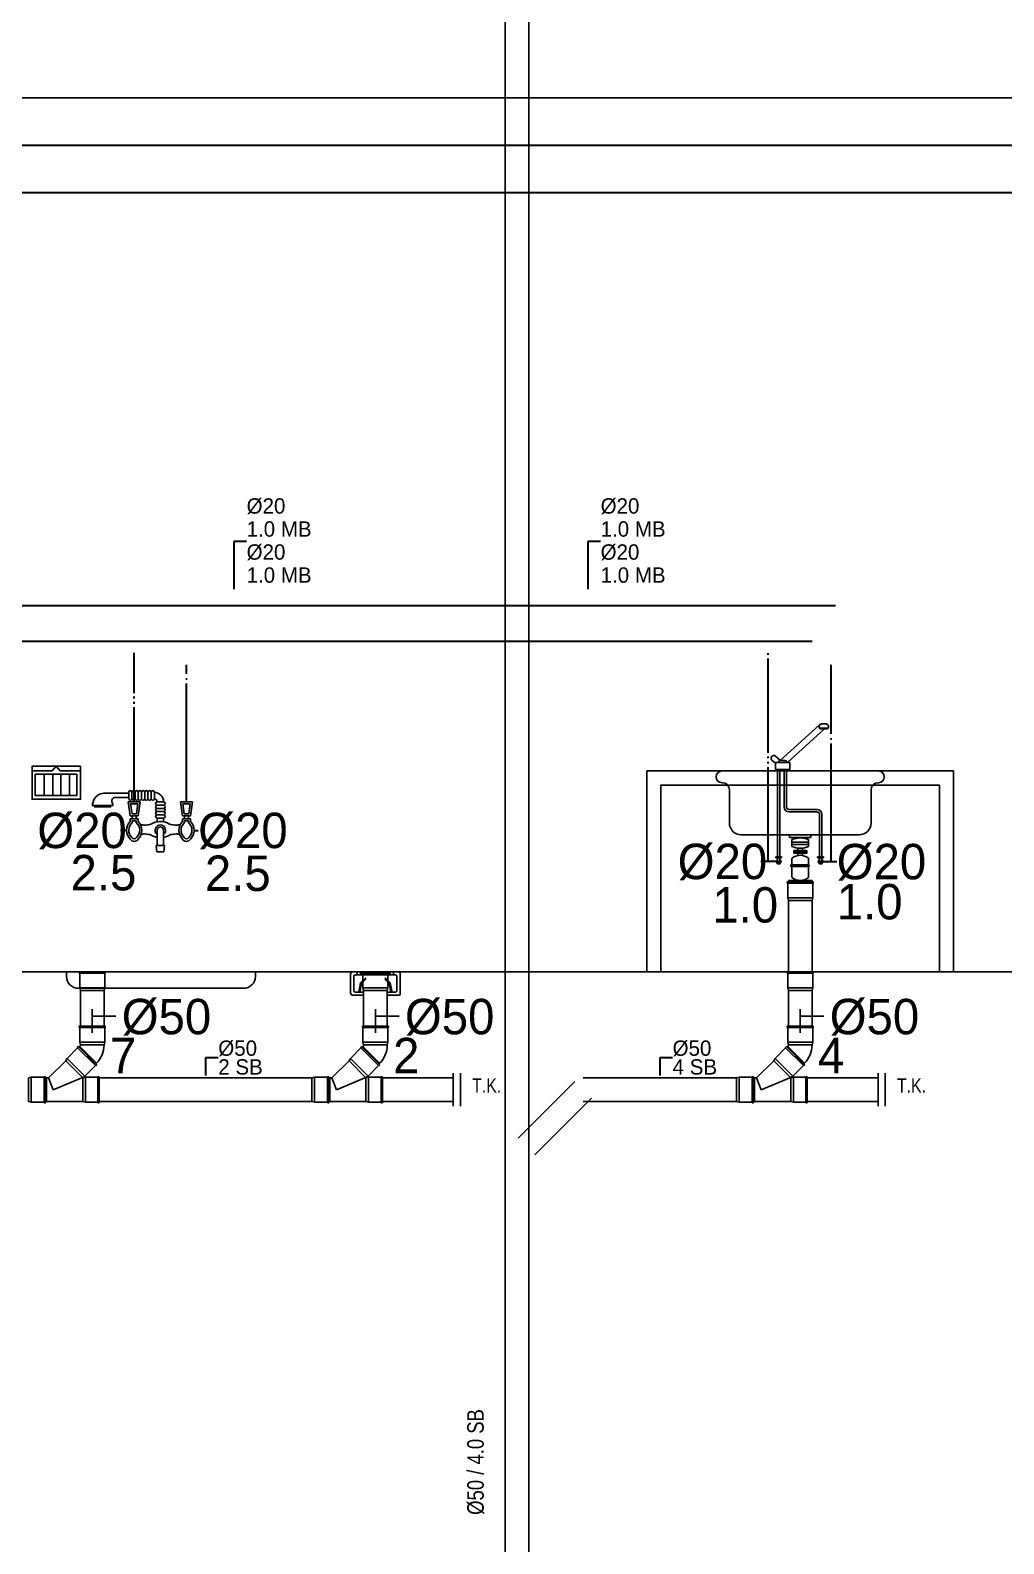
# Model space of a CAD drawing. Header units: centimetres. Extents: x 247996 to 314900, y -468471 to -440326.
# Drawn here: x 262694 to 263106, y -443592 to -442951 of the extents above; entities that cross this region are included whole.
import ezdxf
from ezdxf.enums import TextEntityAlignment as Align

# ---------------------------------------------------------------- set-up
doc = ezdxf.new("R2010")
doc.units = ezdxf.units.CM
for name, pattern in [('0', [500, 500]), ('BASMA HATTI', [0.375, 0.25, -0.125]), ('SICAK', [4.6, 4, -0.15, 0.075, -0.15, 0.075, -0.15]), ('SOGUK', [5.4, 5, -0.2, 0, -0.2])]:
    doc.linetypes.add(name, pattern=pattern)
for name, color, linetype in [('SCOTT-MTY-CİHAZ', 135, 'Continuous'), ('SCOTT-MTY-PVC', 43, 'Continuous'), ('SCOTT-MTY-SEMA', 8, 'Continuous'), ('SCOTT-MTY-SIRKULASYON-BORU', 31, 'Continuous'), ('SCOTT-MTY-TEFRIS', 15, 'Continuous'), ('SCOTT-MTY-YUK-BIRIMI', 7, 'Continuous')]:
    doc.layers.add(name, color=color, linetype=linetype)
for name, color, linetype, lineweight in [('SCOTT-MTY-PISSU-CAP', 211, 'Continuous', 30), ('SCOTT-MTY-SICAKSU-BORU', 1, 'BASMA HATTI', 30), ('SCOTT-MTY-SOGUKSU-BORU', 5, '0', 30), ('SCOTT-MTY-TEMIZSU-CAP', 101, 'Continuous', 30)]:
    doc.layers.add(name, color=color, linetype=linetype, lineweight=lineweight)
doc.styles.add('CAP', font='wturkce.SHX', dxfattribs={"width": 0.65})
doc.styles.add('MTY_CAP', font='wturkce.SHX', dxfattribs={"width": 0.65})
doc.styles.add('ROTAS', font='arial.ttf')

# ---------------------------------------------------------------- blocks, each defined once
blk = doc.blocks.new('DUS TEKNESI1 KOLON')
at = {"layer": 'SCOTT-MTY-SICAKSU-BORU', "linetype": 'SICAK', "ltscale": 10}
blk.add_line((17.79, 71.99), (17.79, 135), dxfattribs=at)
at = {"layer": 'SCOTT-MTY-SOGUKSU-BORU', "linetype": 'SOGUK', "ltscale": 10}
blk.add_line((39.94, 71.99), (39.94, 130), dxfattribs=at)
at = {"layer": 'SCOTT-MTY-TEFRIS', "color": 2}
for p, q in [((-16.91, 85.05), (-25.51, 85.05)), ((-20.41, 83.67), (-20.41, 74.58)), ((-15.21, 87.01), (-16.91, 85.05)), ((-16.74, 83.67), (-16.74, 74.58)), ((-15.21, 87.01), (-13.58, 85.05)), ((-4.9, 85.05), (-13.58, 85.05)), ((-13.25, 83.67), (-13.25, 74.58)), ((-9.67, 83.67), (-9.67, 74.58))]:
    blk.add_line(p, q, dxfattribs=at)
at = {"layer": 'SCOTT-MTY-TEFRIS', "color": 4}
for p, q in [((-0.03, 70.35), (0.59, 72.36)), ((4.92, 75.55), (15.45, 75.55)), ((8.82, 70.35), (8.37, 72.02)), ((9.69, 73.73), (15.45, 73.73)), ((15.21, 71.99), (20.37, 71.99)), ((16.07, 65.96), (15.21, 71.99)), ((15.45, 76), (15.45, 73.28)), ((15.45, 75.55), (15.45, 73.73)), ((16.86, 66.87), (16.26, 71.08)), ((16.26, 71.08), (19.32, 71.08)), ((16.81, 73.28), (16.81, 76)), ((18.17, 76), (18.17, 73.28)), ((19.32, 71.08), (18.72, 66.87)), ((20.37, 71.99), (19.51, 65.96)), ((19.53, 76), (19.53, 73.28)), ((19.53, 76), (19.53, 73.28)), ((20.89, 73.28), (20.89, 76)), ((22.25, 76), (22.25, 73.28)), ((23.61, 76), (23.61, 73.28)), ((24.97, 76), (24.97, 73.28)), ((26.33, 76), (26.33, 73.28)), ((27.51, 71.92), (27.51, 71.87)), ((27.51, 71.87), (30.23, 71.87)), ((27.51, 70.51), (30.23, 70.51)), ((30.23, 71.92), (30.23, 71.87)), ((42.52, 71.99), (37.37, 71.99)), ((37.37, 71.99), (38.23, 65.96)), ((38.41, 71.08), (39.01, 66.87)), ((41.48, 71.08), (38.41, 71.08)), ((40.88, 66.87), (41.48, 71.08)), ((41.66, 65.96), (42.52, 71.99)), ((-0.03, 70.35), (8.82, 70.35)), ((19.51, 65.96), (16.07, 65.96)), ((16.09, 64.71), (16.09, 63.57)), ((16.09, 64.71), (19.49, 64.71)), ((18.72, 66.87), (16.86, 66.87)), ((16.95, 65.96), (16.95, 64.71)), ((18.6, 64.71), (18.6, 65.96)), ((19.49, 64.71), (19.49, 63.57)), ((27.51, 69.15), (30.23, 69.15)), ((27.51, 67.79), (30.23, 67.79)), ((30.23, 66.43), (27.51, 66.43)), ((27.51, 65.07), (27.51, 63.48)), ((27.51, 65.07), (30.23, 65.07)), ((30.23, 65.07), (30.23, 63.48)), ((38.23, 65.96), (41.66, 65.96)), ((38.24, 64.71), (38.24, 63.57)), ((38.24, 64.71), (41.65, 64.71)), ((39.01, 66.87), (40.88, 66.87)), ((39.13, 64.71), (39.13, 65.96)), ((40.79, 65.96), (40.79, 64.71)), ((41.65, 64.71), (41.65, 63.57)), ((16.99, 63.81), (16.99, 63.17)), ((16.99, 63.81), (18.58, 63.81)), ((18.58, 63.81), (18.58, 63.17)), ((27.51, 60), (27.51, 53.38)), ((30.22, 60), (30.22, 53.38)), ((39.15, 63.81), (39.15, 63.17)), ((40.74, 63.81), (39.15, 63.81)), ((40.74, 63.81), (40.74, 63.17)), ((30.65, 53.38), (27.05, 53.38)), ((27.05, 53.38), (27.41, 50.82)), ((30.29, 50.82), (30.65, 53.38)), ((27.41, 50.82), (30.29, 50.82)), ((-10.89, 0), (69.13, 0)), ((-10.89, -2.03), (-10.89, 0)), ((69.13, -2.05), (69.13, 0)), ((-5.89, -7.04), (64.13, -7.04))]:
    blk.add_line(p, q, dxfattribs=at)
at = {"layer": 'SCOTT-MTY-TEFRIS', "color": 2}
for points in [[(-4.9, 87.01), (-25.51, 87.01), (-25.51, 72.99), (-4.9, 72.99)], [(-6.56, 83.67), (-24.13, 83.67), (-24.13, 74.58), (-6.56, 74.58)]]:
    blk.add_lwpolyline(points, close=True, dxfattribs=at)
at = {"layer": 'SCOTT-MTY-TEFRIS', "color": 4}
blk.add_lwpolyline([(7.81, 70.35), (7.81, 69.78), (0.97, 69.78), (0.97, 70.35)], dxfattribs=at)
for points in [[(20.43, 62.28, 0.052672), (22.22, 62.09, 0.063671)], [(20.74, 58.19, -0.043271), (22.22, 58.32, -0.063671)], [(22.22, 62.09, 0.063671), (24.37, 62.37, 0.076686), (26.03, 63.09, 0.001385), (26.05, 63.1, 0.146881)], [(22.22, 58.32, -0.063671), (24.37, 58.04, -0.029659), (25.04, 57.83, -0.001385)], [(25.04, 57.83, 0.001385), (25.06, 57.82, 0.076686), (26.71, 57.1, 0.02385), (27.51, 56.93, 0.063671)], [(31.69, 63.1, 0.029659), (31.02, 63.31, 0.063671), (28.87, 63.59, 0.063671), (26.71, 63.31, 0.029659), (26.05, 63.1, 0.001385)], [(30.22, 56.93, 0.02385), (31.02, 57.1, 0.076686), (32.68, 57.82, 0.001385), (32.7, 57.83, 0.146881)], [(35.52, 62.09, -0.063671), (33.36, 62.37, -0.076686), (31.71, 63.09, -0.001385), (31.69, 63.1, -0.146881)], [(32.7, 62.59, 0.001385), (32.68, 62.6, 0.076686)], [(35.52, 58.32, 0.063671), (33.36, 58.04, 0.029659), (32.7, 57.83, 0.001385)], [(37.3, 62.28, -0.052672), (35.52, 62.09, -0.063671)], [(36.99, 58.19, 0.043271), (35.52, 58.32, 0.063671)]]:
    blk.add_lwpolyline(points, format="xyb", dxfattribs=at)
for centre, radius, start, end in [((4.92, 71.01), 4.54, 90, 162.72065), ((9.69, 72.37), 1.36, 90, 195.03031), ((16.13, 76), 0.68, 0, 180), ((16.13, 73.28), 0.68, 180, 0), ((17.49, 76), 0.68, 0, 180), ((17.49, 73.28), 0.68, 180, 0), ((18.85, 76), 0.68, 0, 180), ((18.85, 73.28), 0.68, 180, 0), ((20.21, 76), 0.68, 0, 180), ((20.21, 73.28), 0.68, 180, 0), ((21.57, 76), 0.68, 0, 180), ((21.57, 73.28), 0.68, 180, 0), ((22.93, 76), 0.68, 0, 180), ((22.93, 73.28), 0.68, 180, 0), ((24.29, 76), 0.68, 0, 180), ((24.29, 73.28), 0.68, 180, 0), ((25.65, 76), 0.68, 0, 180), ((25.65, 73.28), 0.68, 180, 0), ((26.15, 71.92), 4.08, 0, 87.34618), ((26.15, 71.92), 1.36, 0, 82.02098), ((27.51, 71.19), 0.68, 90, 270), ((27.51, 69.83), 0.68, 90, 270), ((30.23, 71.19), 0.68, 270, 90), ((30.23, 69.83), 0.68, 270, 90), ((27.51, 68.47), 0.68, 90, 270), ((27.51, 67.11), 0.68, 90, 270), ((27.51, 65.75), 0.68, 90, 270), ((30.23, 68.47), 0.68, 270, 90), ((30.23, 67.11), 0.68, 270, 90), ((30.23, 65.75), 0.68, 270, 90), ((19.79, 59.87), 5.24, 135.05017, 225.82954), ((19.79, 59.87), 4.33, 130.27538, 225.82954), ((15.79, 59.87), 4.33, 314.17046, 49.72462), ((15.79, 59.87), 5.24, 314.17046, 44.94983), ((28.87, 59.87), 2.25, 311.5146, 228.4854), ((28.87, 60), 1.35, 0, 180), ((41.95, 59.87), 5.24, 135.05017, 225.82954), ((41.95, 59.87), 4.33, 130.27538, 225.82954), ((37.94, 59.87), 4.33, 314.17046, 49.72462), ((37.94, 59.87), 5.24, 314.17046, 44.94983), ((17.79, 57.11), 1.92, 211.20705, 328.79295), ((17.79, 57.58), 1.3, 218.96065, 321.6991), ((39.94, 57.11), 1.92, 211.20705, 328.79295), ((39.94, 57.58), 1.3, 218.3009, 321.03935), ((-5.89, -2.04), 5, 179.89365, 270), ((64.13, -2.04), 5, 270, 359.89365)]:
    blk.add_arc(centre, radius, start, end, dxfattribs=at)
at = {"layer": 'SCOTT-MTY-TEMIZSU-CAP'}
for p, q in [((14.56, 59.83), (12.03, 59.83)), ((43.18, 59.83), (44.9, 59.83))]:
    blk.add_line(p, q, dxfattribs=at)
at = {"layer": 'SCOTT-MTY-PISSU-CAP', "lineweight": -3, "ltscale": 100, "style": 'CAP', "width": 0.65}
blk.add_attdef('PSCP', (12.5, -26.5), '', height=15, dxfattribs=at)
at = {"layer": 'SCOTT-MTY-TEMIZSU-CAP', "color": 101, "style": 'CAP', "width": 0.65}
for tag, p in [('SCCP', (12.03, 59.83)), ('SOCP', (44.9, 59.83))]:
    blk.add_attdef(tag, text='', height=15, dxfattribs=at).set_placement(p, align=Align.MIDDLE_LEFT)
at = {"layer": 'SCOTT-MTY-YUK-BIRIMI', "color": 101, "style": 'CAP', "width": 0.65}
blk.add_attdef('SC', text='', height=15, dxfattribs=at).set_placement((7.06, 41.93), align=Align.MIDDLE_LEFT)
blk.add_attdef('SO', (47.74, 34.18), '', height=15, dxfattribs=at)
at = {"layer": 'SCOTT-MTY-YUK-BIRIMI', "color": 211, "lineweight": -3, "ltscale": 100, "style": 'CAP', "width": 0.65}
blk.add_attdef('PS', (7.5, -43), '', height=15, dxfattribs=at)
blk = doc.blocks.new('PVC CATAL SAG')
at = {"layer": 'SCOTT-MTY-PISSU-CAP', "lineweight": -3, "ltscale": 100}
for p, q in [((0, -15.84), (0, -25.84)), ((10, -18.89), (0, -18.89))]:
    blk.add_line(p, q, dxfattribs=at)
at = {"layer": 'SCOTT-MTY-PVC', "color": 43}
for p, q in [((-5.5, 0), (-5.5, -0.6)), ((5.5, 0), (-5.5, 0)), ((-5.3, -0.6), (-5.5, -0.6)), ((5.3, -0.6), (-5.3, -0.6)), ((-5.3, -0.6), (-5.3, -6.85)), ((5.5, -0.6), (5.3, -0.6)), ((5.3, -0.6), (5.3, -6.85)), ((5.5, 0), (5.5, -0.6)), ((5.3, -6.85), (-5.3, -6.85)), ((-5.3, -6.85), (-5, -7.99)), ((5, -7.99), (-5, -7.99)), ((-5, -7.99), (-5, -22.87)), ((5.3, -6.85), (5, -7.99)), ((5, -7.99), (5, -22.87)), ((-5.5, -23.03), (-5.5, -23.63)), ((-5.5, -23.03), (-4.97, -23.03)), ((-5.5, -23.63), (-5.3, -23.63)), ((-5.3, -23.63), (5.3, -23.63)), ((-5.3, -23.63), (-5.3, -29.88)), ((-5, -23.03), (5.03, -23.03)), ((5.03, -23.03), (5.5, -23.03)), ((5.3, -23.63), (5.5, -23.63)), ((5.3, -23.63), (5.3, -29.88)), ((5.5, -23.03), (5.5, -23.63)), ((-5.88, -31.7), (-6.31, -32.13)), ((-5.88, -31.7), (-6.31, -32.13)), ((-5.88, -31.7), (-5.58, -32.01)), ((-5.88, -31.7), (-5.58, -32.01)), ((-5.29, -31.73), (-5.58, -32.01)), ((-5.58, -32.01), (1.54, -39.13)), ((-5.3, -29.88), (5.3, -29.88)), ((-5.3, -29.88), (-5, -31.02)), ((-5.29, -31.73), (1.78, -38.8)), ((-5, -31.02), (5, -31.02)), ((5.3, -29.88), (5, -31.02)), ((-11.15, -37.73), (-18.46, -45)), ((-10.59, -36.69), (-11.15, -37.73)), ((-11.15, -37.73), (-4.14, -44.75)), ((-6.17, -32.27), (-10.59, -36.69)), ((-10.59, -36.69), (-3.09, -44.18)), ((-6.31, -32.13), (-6.17, -32.27)), ((-6.31, -32.13), (-6.17, -32.27)), ((-6.17, -32.27), (1.33, -39.76)), ((-25.86, -44.7), (-27, -45)), ((-25.86, -55.3), (-25.86, -44.7)), ((-20.33, -44.7), (-25.86, -44.7)), ((-19.73, -44.5), (-20.33, -44.5)), ((-20.33, -44.7), (-20.33, -44.5)), ((-20.33, -55.3), (-20.33, -44.7)), ((-19.73, -45), (-19.73, -44.5)), ((-4.14, -44.75), (-4.43, -45)), ((-3.09, -44.18), (-4.14, -44.75)), ((-2.88, -44.7), (-4.02, -45)), ((1.33, -39.76), (-3.09, -44.18)), ((2.4, -44.7), (-2.88, -44.7)), ((-2.88, -44.7), (-2.88, -55.3)), ((1.33, -39.76), (1.47, -39.9)), ((1.33, -39.76), (1.47, -39.9)), ((1.89, -39.48), (1.47, -39.9)), ((1.89, -39.48), (1.47, -39.9)), ((1.78, -38.8), (1.5, -39.08)), ((1.5, -39.08), (1.89, -39.48)), ((1.5, -39.08), (1.89, -39.48)), ((3, -44.5), (2.4, -44.5)), ((2.4, -44.5), (2.4, -44.7)), ((2.4, -44.7), (2.4, -55.3)), ((3, -44.5), (3, -45)), ((-27, -55), (-27, -45)), ((-19.73, -55), (-19.73, -45)), ((-19.33, -45), (-19.73, -45)), ((-18.46, -45), (-19.33, -45)), ((-19.33, -45), (-19.33, -55)), ((-19.33, -45), (-19.33, -55)), ((-19.33, -55), (-19.33, -45)), ((-19.33, -45), (-19.33, -55)), ((-16.5, -50), (-18.46, -45)), ((-4.43, -45), (-16.5, -50)), ((-4.02, -45), (-4.42, -45)), ((-4.02, -45), (-4.02, -55)), ((3, -45), (3, -55)), ((-25.86, -55.3), (-27, -55)), ((-20.33, -55.3), (-25.86, -55.3)), ((-20.33, -55.5), (-20.33, -55.3)), ((-19.73, -55.5), (-20.33, -55.5)), ((-19.73, -55.5), (-19.73, -55)), ((-19.33, -55), (-19.73, -55)), ((-4.02, -55), (-19.33, -55)), ((-2.88, -55.3), (-4.02, -55)), ((2.4, -55.3), (-2.88, -55.3)), ((2.4, -55.3), (2.4, -55.5)), ((3, -55.5), (2.4, -55.5)), ((3, -55), (3, -55.5))]:
    blk.add_line(p, q, dxfattribs=at)
for radius in [1, 11]:
    blk.add_arc((-6, -31.02), radius, 315, 0, dxfattribs=at)
blk = doc.blocks.new('SUZGEC1 KOLON')
at = {"layer": 'SCOTT-MTY-TEFRIS', "color": 2}
for p, q in [((-9.5, 0), (-7.7, 0)), ((-7.7, 0), (-7.7, -1.4)), ((7.7, 0), (-7.7, 0)), ((-7.7, 0), (-7.7, -1.4)), ((-4.9, 0), (-6.3, 0)), ((-6.3, 0), (-6.3, -1.4)), ((-4.9, -1.12), (-6.02, 0)), ((-4.9, -0.37), (-5.27, 0)), ((-4.9, -0.13), (-5.03, 0)), ((-4.9, -1.4), (-4.9, 0)), ((-2.1, 0), (-3.5, 0)), ((-3.5, 0), (-3.5, -1.4)), ((-2.1, -1.12), (-3.22, 0)), ((-2.1, -0.37), (-2.47, 0)), ((-2.1, -0.13), (-2.23, 0)), ((-2.1, -1.4), (-2.1, 0)), ((0.7, 0), (-0.7, 0)), ((-0.7, 0), (-0.7, -1.4)), ((0.7, -1.36), (-0.66, 0)), ((0.7, -1.12), (-0.42, 0)), ((0.7, -0.62), (0.08, 0)), ((0.7, -0.37), (0.33, 0)), ((0.7, -0.13), (0.57, 0)), ((0.7, -1.4), (0.7, 0)), ((3.5, 0), (2.1, 0)), ((2.1, 0), (2.1, -1.4)), ((3.5, -1.36), (2.14, 0)), ((3.5, -1.12), (2.38, 0)), ((3.5, -0.62), (2.88, 0)), ((3.5, -0.37), (3.13, 0)), ((3.5, -0.13), (3.37, 0)), ((3.5, -1.4), (3.5, 0)), ((6.3, 0), (4.9, 0)), ((4.9, 0), (4.9, -1.4)), ((6.3, -1.36), (4.94, 0)), ((6.3, -1.12), (5.18, 0)), ((6.3, -0.62), (5.68, 0)), ((6.3, -0.37), (5.93, 0)), ((6.3, -0.13), (6.17, 0)), ((6.3, -1.4), (6.3, 0)), ((7.7, -1.4), (7.7, 0)), ((7.7, 0), (9.5, 0)), ((7.7, -1.4), (7.7, 0)), ((-10.5, -9), (-10.5, -1)), ((-9.1, -1.9), (-9.1, -8.1)), ((-7.7, -1.4), (-8.6, -1.4)), ((-7.7, -1.4), (7.7, -1.4)), ((-7.08, -8.6), (-6.3, -4.75)), ((-6.59, -6.29), (-6.61, -6.27)), ((-6.61, -6.29), (-6.1, -6.29)), ((-6.41, -6.29), (-6.58, -6.12)), ((-6.57, -8.6), (-5.84, -5)), ((-6.24, -6.29), (-6.55, -5.98)), ((-6.1, -6.25), (-6.52, -5.83)), ((-6.07, -6.11), (-6.49, -5.68)), ((-6.04, -5.96), (-6.46, -5.54)), ((-6.01, -5.81), (-6.43, -5.39)), ((-5.98, -5.67), (-6.4, -5.24)), ((-5.95, -5.52), (-6.37, -5.09)), ((-5.92, -5.37), (-6.34, -4.95)), ((-5.89, -5.22), (-6.31, -4.8)), ((-5.11, -1.4), (-6.3, -0.21)), ((-5.36, -1.4), (-6.3, -0.46)), ((-5.61, -1.4), (-6.3, -0.71)), ((-5.85, -1.4), (-6.3, -0.95)), ((-6.1, -1.4), (-6.3, -1.2)), ((-6.3, -1.4), (-4.9, -1.4)), ((-6.3, -4.75), (-4.25, -2.7)), ((-4.9, -1.36), (-6.26, 0)), ((-5.86, -5.08), (-6.24, -4.69)), ((-5.8, -4.96), (-6.16, -4.6)), ((-5.71, -4.87), (-6.07, -4.52)), ((-5.62, -4.78), (-5.98, -4.43)), ((-5.54, -4.69), (-5.89, -4.34)), ((-5.84, -5), (-4.04, -3.2)), ((-5.45, -4.6), (-5.8, -4.25)), ((-4.9, -0.87), (-5.77, 0)), ((-5.36, -4.52), (-5.71, -4.16)), ((-5.27, -4.43), (-5.62, -4.07)), ((-5.18, -4.34), (-5.54, -3.99)), ((-4.9, -0.62), (-5.52, 0)), ((-5.09, -4.25), (-5.45, -3.9)), ((-5.01, -4.16), (-5.36, -3.81)), ((-4.92, -4.07), (-5.27, -3.72)), ((-4.83, -3.99), (-5.18, -3.63)), ((-4.74, -3.9), (-5.09, -3.54)), ((-4.65, -3.81), (-5.01, -3.46)), ((-4.56, -3.72), (-4.92, -3.37)), ((-4.48, -3.63), (-4.83, -3.28)), ((-4.39, -3.54), (-4.74, -3.19)), ((-4.3, -3.46), (-4.65, -3.1)), ((-4.21, -3.37), (-4.56, -3.01)), ((-4.12, -3.28), (-4.48, -2.93)), ((-4.04, -3.18), (-4.39, -2.84)), ((-4.04, -3), (-4.3, -2.75)), ((-4.04, -2.7), (-4.25, -2.7)), ((-4.04, -2.83), (-4.17, -2.7)), ((-2.31, -1.4), (-3.5, -0.21)), ((-2.56, -1.4), (-3.5, -0.46)), ((-2.81, -1.4), (-3.5, -0.71)), ((-3.05, -1.4), (-3.5, -0.95)), ((-3.3, -1.4), (-3.5, -1.2)), ((-3.5, -1.4), (-2.1, -1.4)), ((-2.1, -1.36), (-3.46, 0)), ((-2.1, -0.87), (-2.97, 0)), ((-2.1, -0.62), (-2.72, 0)), ((0.49, -1.4), (-0.7, -0.21)), ((0.24, -1.4), (-0.7, -0.46)), ((-0.01, -1.4), (-0.7, -0.71)), ((-0.25, -1.4), (-0.7, -0.95)), ((-0.5, -1.4), (-0.7, -1.2)), ((-0.7, -1.4), (0.7, -1.4)), ((0.7, -0.87), (-0.17, 0)), ((3.29, -1.4), (2.1, -0.21)), ((3.04, -1.4), (2.1, -0.46)), ((2.79, -1.4), (2.1, -0.71)), ((2.55, -1.4), (2.1, -0.95)), ((2.3, -1.4), (2.1, -1.2)), ((2.1, -1.4), (3.5, -1.4)), ((3.5, -0.87), (2.63, 0)), ((4.25, -2.7), (4.05, -2.7)), ((4.05, -3.2), (4.05, -3.2)), ((5.85, -5), (4.05, -3.2)), ((6.33, -4.9), (4.14, -2.7)), ((6.31, -4.75), (4.25, -2.7)), ((6.09, -1.4), (4.9, -0.21)), ((5.84, -1.4), (4.9, -0.46)), ((5.59, -1.4), (4.9, -0.71)), ((5.35, -1.4), (4.9, -0.95)), ((5.1, -1.4), (4.9, -1.2)), ((4.9, -1.4), (6.3, -1.4)), ((6.38, -5.12), (5.3, -4.04)), ((6.42, -5.34), (5.3, -4.21)), ((6.47, -5.56), (5.3, -4.39)), ((6.3, -0.87), (5.43, 0)), ((6.57, -8.6), (5.85, -5)), ((6.51, -5.78), (5.87, -5.14)), ((6.56, -6), (5.92, -5.37)), ((6.6, -6.23), (5.96, -5.59)), ((6.49, -6.29), (6.01, -5.81)), ((6.31, -6.29), (6.05, -6.03)), ((6.14, -6.29), (6.1, -6.25)), ((6.62, -6.29), (6.11, -6.29)), ((7.08, -8.6), (6.31, -4.75)), ((8.6, -1.4), (7.7, -1.4)), ((9.1, -8.1), (9.1, -1.9)), ((10.5, -1), (10.5, -9.5)), ((-5.3, -10), (-9.5, -10)), ((-8.6, -8.6), (-5.3, -8.6)), ((-6.93, -8.6), (-7.06, -8.48)), ((-7.03, -8.35), (-6.52, -8.35)), ((-6.76, -8.6), (-7.01, -8.35)), ((-6.58, -8.6), (-6.83, -8.35)), ((-6.54, -8.46), (-6.65, -8.35)), ((5.3, -8.6), (8.6, -8.6)), ((10, -10), (5.3, -10)), ((7.03, -8.35), (6.52, -8.35)), ((6.68, -8.6), (6.55, -8.47)), ((6.86, -8.6), (6.61, -8.35)), ((7.03, -8.6), (6.78, -8.35)), ((7.05, -8.44), (6.96, -8.35))]:
    blk.add_line(p, q, dxfattribs=at)
for centre, radius, start, end in [((-9.5, -1), 1, 90, 180), ((-8.6, -1.9), 0.5, 90, 180), ((8.6, -1.9), 0.5, 0, 90), ((9.5, -1), 1, 0, 90), ((-9.5, -9), 1, 180, 270), ((-8.6, -8.1), 0.5, 180, 270), ((8.6, -8.1), 0.5, 270, 0), ((10, -9.5), 0.5, 270, 0)]:
    blk.add_arc(centre, radius, start, end, dxfattribs=at)
at = {"layer": 'SCOTT-MTY-PISSU-CAP', "lineweight": -3, "ltscale": 100, "style": 'CAP', "width": 0.65}
blk.add_attdef('PSCP', (12.5, -26.5), '', height=15, dxfattribs=at)
at = {"layer": 'SCOTT-MTY-YUK-BIRIMI', "color": 211, "lineweight": -3, "ltscale": 100, "style": 'CAP', "width": 0.65}
blk.add_attdef('PS', (7.5, -43), '', height=15, dxfattribs=at)
blk = doc.blocks.new('MTY-PIS SU CAP SB')
at = {"layer": 'SCOTT-MTY-PISSU-CAP'}
for p, q in [((0.833, 1.167), (0, 1.167)), ((0, 1.167), (0, 0))]:
    blk.add_line(p, q, dxfattribs=at)
at = {"layer": 'SCOTT-MTY-PISSU-CAP', "style": 'MTY_CAP', "width": 0.65}
blk.add_attdef('PSCP', text='', height=1, dxfattribs=at).set_placement((0.833, 1.79), align=Align.MIDDLE_LEFT)
at = {"layer": 'SCOTT-MTY-YUK-BIRIMI', "color": 211, "style": 'MTY_CAP', "width": 0.65}
blk.add_attdef('PS', text='', height=1, dxfattribs=at).set_placement((0.833, 0.566), align=Align.MIDDLE_LEFT)
blk = doc.blocks.new('EVIYE1 KOLON')
at = {"layer": 'SCOTT-MTY-PVC', "color": 43}
for p, q in [((5, 38.6), (-5, 38.6)), ((-5, 38.6), (-5, 38.11)), ((5, 38.6), (5, 38.11)), ((-5.5, 38.11), (-5.5, 37.51)), ((-5.03, 38.11), (-5.5, 38.11)), ((-5.3, 37.51), (-5.5, 37.51)), ((5.3, 37.51), (-5.3, 37.51)), ((-5.3, 37.51), (-5.3, 31.26)), ((5, 38.11), (-5.03, 38.11)), ((5.5, 38.11), (4.97, 38.11)), ((5.5, 37.51), (5.3, 37.51)), ((5.3, 37.51), (5.3, 31.26)), ((5.5, 38.11), (5.5, 37.51)), ((5.3, 31.26), (-5.3, 31.26)), ((-5.3, 31.26), (-5, 30.12)), ((5, 30.12), (-5, 30.12)), ((-5, 30.12), (-5, 0)), ((5.3, 31.26), (5, 30.12)), ((5, 30.12), (5, 0))]:
    blk.add_line(p, q, dxfattribs=at)
at = {"layer": 'SCOTT-MTY-SICAKSU-BORU', "linetype": 'SICAK', "ltscale": 10}
for p, q in [((-13.63, 46.61), (-13.63, 135)), ((-9.63, 46.61), (-13.63, 46.61))]:
    blk.add_line(p, q, dxfattribs=at)
at = {"layer": 'SCOTT-MTY-SOGUKSU-BORU', "linetype": 'SOGUK', "ltscale": 10}
for p, q in [((13.14, 46.61), (13.14, 130)), ((9.14, 46.61), (13.14, 46.61))]:
    blk.add_line(p, q, dxfattribs=at)
at = {"layer": 'SCOTT-MTY-TEFRIS', "color": 4}
for p, q in [((8.09, 104.42), (-8.43, 89.41)), ((10.34, 102.85), (-5.44, 88.52)), ((7.96, 103.19), (8.05, 104.04)), ((7.96, 103.19), (9.98, 103.19)), ((8.34, 103.19), (8.34, 102.85)), ((11.58, 103.19), (8.34, 103.19)), ((8.34, 102.85), (11.58, 102.85)), ((9.04, 104.93), (9.98, 104.93)), ((10.93, 104.93), (9.98, 104.93)), ((12.01, 103.19), (9.98, 103.19)), ((11.58, 102.85), (11.58, 103.19)), ((12.01, 103.19), (11.92, 104.04)), ((-11.94, 91.2), (-12.12, 91)), ((-8.36, 89.47), (-10.53, 91.31)), ((33.13, 85), (-33.13, 85)), ((-12.01, 89.59), (-10.45, 88.26)), ((-4.38, 88.52), (-10.45, 88.52)), ((-10.45, 85.57), (-10.45, 88.52)), ((-10.45, 85.57), (-4.38, 85.57)), ((-10, 85.57), (-10, 85.19)), ((-10, 85.19), (-4.8, 85.19)), ((-9.63, 85.19), (-9.63, 48.65)), ((-9.34, 88.58), (-9.41, 88.52)), ((-8.63, 85.19), (-8.63, 48.65)), ((-8.36, 89.41), (-7.41, 89.41)), ((-6.47, 89.41), (-7.41, 89.41)), ((-6.76, 85.19), (-6.76, 69.68)), ((-5.76, 85.19), (-5.76, 69.68)), ((-4.8, 85.19), (-4.8, 85.57)), ((-4.38, 85.57), (-4.38, 88.52)), ((-33.13, 80), (-33, 80)), ((-30, 77), (-30, 62.96)), ((30, 62.96), (30, 77)), ((33.13, 80), (33, 80)), ((-4.76, 68.68), (7.14, 68.68)), ((-4.76, 67.68), (7.14, 67.68)), ((8.14, 66.68), (8.14, 48.65)), ((9.14, 66.68), (9.14, 48.65)), ((-25, 57.96), (25, 57.96)), ((4.54, 57.96), (-4.54, 57.96)), ((-4.54, 57.96), (-4.54, 56.89)), ((4.54, 57.96), (4.54, 56.89)), ((-4.54, 56.89), (0, 56.89)), ((-3.49, 52.96), (-3.49, 55.97)), ((3.49, 54.89), (-3.49, 54.89)), ((3.49, 53.9), (-3.49, 53.9)), ((-1, 56.89), (-1, 56.57)), ((-1, 52.36), (-1, 51.26)), ((4.54, 56.89), (0, 56.89)), ((1, 56.89), (1, 56.57)), ((1, 52.36), (1, 51.26)), ((3.49, 52.96), (3.49, 55.97)), ((-10.38, 48.65), (-10.38, 48.27)), ((-9.13, 48.65), (-10.38, 48.65)), ((-10.38, 48.27), (-9.13, 48.27)), ((-9.63, 48.27), (-9.63, 46.61)), ((-9.63, 46.61), (-8.63, 46.61)), ((-9.13, 48.65), (-7.87, 48.65)), ((-7.87, 48.27), (-9.13, 48.27)), ((-8.63, 48.27), (-8.63, 46.61)), ((-7.87, 48.65), (-7.87, 48.27)), ((-3.95, 44.61), (-3.95, 45.21)), ((-3.95, 45.21), (3.82, 45.21)), ((-3.49, 45.21), (-3.49, 48.02)), ((-2.75, 50.12), (-2.75, 51.26)), ((-2.75, 51.26), (2.86, 51.26)), ((2.86, 50.73), (-2.75, 50.73)), ((2.86, 50.12), (-2.75, 50.12)), ((-1, 50.12), (-1, 49.29)), ((1, 50.12), (1, 49.29)), ((2.86, 51.26), (2.86, 50.12)), ((3.49, 45.21), (3.49, 48.02)), ((3.82, 45.21), (3.82, 44.61)), ((7.38, 48.65), (7.38, 48.27)), ((8.64, 48.65), (7.38, 48.65)), ((7.38, 48.27), (8.64, 48.27)), ((8.14, 48.27), (8.14, 46.61)), ((9.14, 46.61), (8.14, 46.61)), ((8.64, 48.65), (9.9, 48.65)), ((9.9, 48.27), (8.64, 48.27)), ((9.14, 48.27), (9.14, 46.61)), ((9.9, 48.65), (9.9, 48.27)), ((3.82, 44.61), (-3.95, 44.61)), ((-3.49, 39.89), (-3.49, 44.61)), ((3.49, 39.89), (3.49, 44.61))]:
    blk.add_line(p, q, dxfattribs=at)
at = {"layer": 'SCOTT-MTY-TEFRIS', "color": 2}
for p, q in [((-65, 85), (-65, 0)), ((59.11, 85), (-65, 85)), ((59.11, 85), (65, 85)), ((65, 85), (65, 0)), ((-59, 79), (-59, 0)), ((56.74, 79), (-59, 79)), ((56.74, 79), (59, 79)), ((59, 79), (59, 0))]:
    blk.add_line(p, q, dxfattribs=at)
at = {"layer": 'SCOTT-MTY-TEFRIS', "color": 4}
for centre, radius, start, end in [((9.04, 103.93), 1, 90, 174.07007), ((10.93, 103.93), 1, 5.92993, 90), ((-11.36, 90.35), 1, 139.57371, 229.57371), ((-11.18, 90.55), 1, 49.57371, 139.57371), ((-33.13, 82.5), 2.5, 90, 270), ((-8.36, 88.41), 1, 90, 174.07007), ((-6.47, 88.41), 1, 5.92993, 90), ((33.13, 82.5), 2.5, 270, 90), ((-33, 77), 3, 0, 90), ((33, 77), 3, 90, 180), ((-4.76, 69.68), 2, 180, 270), ((-4.76, 69.68), 1, 180, 270), ((7.14, 66.68), 2, 0, 90), ((7.14, 66.68), 1, 0, 90), ((-25, 62.96), 5, 180, 270), ((25, 62.96), 5, 270, 0), ((0, 47.1), 9.53, 68.53271, 111.46729), ((0, 61.83), 9.53, 248.53271, 291.46729), ((-9.13, 46.61), 1, 119.88579, 60.11421), ((-9.13, 46.69), 0.506, 189.04535, 350.95465), ((0, 43.96), 5.35, 49.37058, 130.62942), ((8.64, 46.61), 1, 119.88579, 60.11421), ((8.64, 46.69), 0.506, 189.04535, 350.95465), ((0, 43.96), 5.35, 229.37058, 310.62942)]:
    blk.add_arc(centre, radius, start, end, dxfattribs=at)
at = {"layer": 'SCOTT-MTY-TEMIZSU-CAP'}
for p, q in [((-13.63, 46.69), (-16.63, 46.69)), ((13.14, 46.61), (15.46, 46.61))]:
    blk.add_line(p, q, dxfattribs=at)
at = {"layer": 'SCOTT-MTY-PISSU-CAP', "lineweight": -3, "ltscale": 100, "style": 'CAP', "width": 0.65}
blk.add_attdef('PSCP', (12.5, -26.5), '', height=15, dxfattribs=at)
at = {"layer": 'SCOTT-MTY-TEMIZSU-CAP', "color": 101, "style": 'CAP', "width": 0.65}
for tag, p in [('SCCP', (-16.63, 46.69)), ('SOCP', (15.46, 46.61))]:
    blk.add_attdef(tag, text='', height=15, dxfattribs=at).set_placement(p, align=Align.MIDDLE_LEFT)
at = {"layer": 'SCOTT-MTY-YUK-BIRIMI', "color": 101, "style": 'CAP', "width": 0.65}
for tag, p in [('SC', (-21, 28.3)), ('SO', (15.46, 29.65))]:
    blk.add_attdef(tag, text='', height=15, dxfattribs=at).set_placement(p, align=Align.MIDDLE_LEFT)
at = {"layer": 'SCOTT-MTY-YUK-BIRIMI', "color": 211, "lineweight": -3, "ltscale": 100, "style": 'CAP', "width": 0.65}
blk.add_attdef('PS', (7.5, -43), '', height=15, dxfattribs=at)
blk = doc.blocks.new('MTY-TEMIZ SU CAP MB')
at = {"layer": 'SCOTT-MTY-TEMIZSU-CAP'}
for p, q in [((0.833, 3.096), (0, 3.096)), ((0, 3.096), (0, 0))]:
    blk.add_line(p, q, dxfattribs=at)
at = {"layer": 'SCOTT-MTY-TEMIZSU-CAP', "style": 'MTY_CAP', "width": 0.65}
for tag, p in [('SOCP', (0.833, 5.417)), ('SCCP', (0.833, 2.417))]:
    blk.add_attdef(tag, text='', height=1, dxfattribs=at).set_placement(p, align=Align.MIDDLE_LEFT)
at = {"layer": 'SCOTT-MTY-YUK-BIRIMI', "color": 101, "style": 'MTY_CAP', "width": 0.65}
for tag, p in [('SO', (0.833, 3.917)), ('SC', (0.833, 0.917))]:
    blk.add_attdef(tag, text='', height=1, dxfattribs=at).set_placement(p, align=Align.MIDDLE_LEFT)

msp = doc.modelspace()

# ---------------------------------------------------------------- linework, layer by layer
at = {"layer": 'SCOTT-MTY-PVC'}
for p, q in [((262895, -445910), (262895, -441990)), ((262905, -445910), (262905, -441990)), ((262873, -443407), (262873, -443393)), ((262876, -443407), (262876, -443393)), ((263053, -443407), (263053, -443393)), ((263056, -443407), (263056, -443393)), ((262723, -443395), (262813, -443395)), ((262843, -443395), (262873, -443395)), ((262924.46, -443396.46), (262900.46, -443420.46)), ((262928, -443395), (262993, -443395)), ((263023, -443395), (263053, -443395)), ((262723, -443405), (262813, -443405)), ((262843, -443405), (262873, -443405)), ((262931.54, -443403.54), (262907.54, -443427.54)), ((262928, -443405), (262993, -443405)), ((263023, -443405), (263053, -443405))]:
    msp.add_line(p, q, dxfattribs=at)
at = {"layer": 'SCOTT-MTY-SEMA'}
msp.add_lwpolyline([(258900, -443350), (276550, -443350)], dxfattribs=at)
at = {"layer": 'SCOTT-MTY-SICAKSU-BORU'}
for points in [[(261976, -443000), (267040, -443000)], [(262260, -443195), (263035, -443195)]]:
    msp.add_lwpolyline(points, dxfattribs=at)
at = {"layer": 'SCOTT-MTY-SIRKULASYON-BORU'}
msp.add_lwpolyline([(261992, -442980), (267100, -442980)], dxfattribs=at)
at = {"layer": 'SCOTT-MTY-SOGUKSU-BORU'}
for points in [[(261960, -443020), (267040, -443020)], [(262220, -443210), (263025, -443210)]]:
    msp.add_lwpolyline(points, dxfattribs=at)

# ---------------------------------------------------------------- block references
at = {"layer": 'SCOTT-MTY-CİHAZ'}
ref = msp.add_blockref('DUS TEKNESI1 KOLON', (262720, -443350), dxfattribs=at)
ref.add_attrib('SO', '2.5', (262767.74, -443315.82), dxfattribs={"height": 15, "style": 'CAP'})
ref.add_attrib('SOCP', 'Ø20', (262764.9, -443297.67), dxfattribs={"height": 15, "style": 'CAP'})
ref.add_attrib('SC', '2.5', (262710.81, -443315.57), dxfattribs={"height": 15, "style": 'CAP'})
ref.add_attrib('SCCP', 'Ø20', (262696.74, -443297.67), dxfattribs={"height": 15, "style": 'CAP'})
ref.add_attrib('PSCP', 'Ø50', (262732.5, -443376.5), dxfattribs={"height": 15, "style": 'CAP'})
ref.add_attrib('PS', '7', (262727.5, -443393), dxfattribs={"height": 15, "style": 'CAP'})
ref = msp.add_blockref('EVIYE1 KOLON', (263020, -443350), dxfattribs=at)
ref.add_attrib('SO', '1.0', (263035.46, -443327.85), dxfattribs={"height": 15, "style": 'CAP'})
ref.add_attrib('SOCP', 'Ø20', (263035.46, -443310.89), dxfattribs={"height": 15, "style": 'CAP'})
ref.add_attrib('SC', '1.0', (262982.75, -443329.2), dxfattribs={"height": 15, "style": 'CAP'})
ref.add_attrib('SCCP', 'Ø20', (262968.09, -443310.81), dxfattribs={"height": 15, "style": 'CAP'})
ref.add_attrib('PSCP', 'Ø50', (263032.5, -443376.5), dxfattribs={"height": 15, "style": 'CAP'})
ref.add_attrib('PS', '4', (263027.5, -443393), dxfattribs={"height": 15, "style": 'CAP'})
ref = msp.add_blockref('SUZGEC1 KOLON', (262840, -443350), dxfattribs=at)
ref.add_attrib('PSCP', 'Ø50', (262852.5, -443376.5), dxfattribs={"height": 15, "style": 'CAP'})
ref.add_attrib('PS', '2', (262847.5, -443393), dxfattribs={"height": 15, "style": 'CAP'})
at = {"layer": 'SCOTT-MTY-PISSU-CAP'}
ref = msp.add_blockref('MTY-PIS SU CAP SB', (262768, -443394), dxfattribs=dict(at, xscale=6.5, yscale=6.5))
ref.add_attrib('PSCP', 'Ø50', (262773.42, -443385.62), dxfattribs={"height": 6.5, "style": 'MTY_CAP'})
ref.add_attrib('PS', '2 SB', (262773.42, -443393.57), dxfattribs={"height": 6.5, "style": 'MTY_CAP'})
ref = msp.add_blockref('MTY-PIS SU CAP SB', (262960.5, -443394), dxfattribs=dict(at, xscale=6.5, yscale=6.5))
ref.add_attrib('PSCP', 'Ø50', (262965.92, -443385.62), dxfattribs={"height": 6.5, "style": 'MTY_CAP'})
ref.add_attrib('PS', '4 SB', (262965.92, -443393.57), dxfattribs={"height": 6.5, "style": 'MTY_CAP'})
at = {"layer": 'SCOTT-MTY-PVC'}
for p in [(262720, -443350), (262840, -443350), (263020, -443350)]:
    msp.add_blockref('PVC CATAL SAG', p, dxfattribs=at)
at = {"layer": 'SCOTT-MTY-TEMIZSU-CAP'}
ref = msp.add_blockref('MTY-TEMIZ SU CAP MB', (262780, -443188), dxfattribs=dict(at, xscale=6.5, yscale=6.5))
ref.add_attrib('SCCP', 'Ø20', (262785.42, -443175.54), dxfattribs={"height": 6.5, "style": 'MTY_CAP'})
ref.add_attrib('SC', '1.0 MB', (262785.42, -443185.29), dxfattribs={"height": 6.5, "style": 'MTY_CAP'})
ref.add_attrib('SO', '1.0 MB', (262785.42, -443165.79), dxfattribs={"height": 6.5, "style": 'MTY_CAP'})
ref.add_attrib('SOCP', 'Ø20', (262785.42, -443156.04), dxfattribs={"height": 6.5, "style": 'MTY_CAP'})
ref = msp.add_blockref('MTY-TEMIZ SU CAP MB', (262930, -443188), dxfattribs=dict(at, xscale=6.5, yscale=6.5))
ref.add_attrib('SCCP', 'Ø20', (262935.42, -443175.54), dxfattribs={"height": 6.5, "style": 'MTY_CAP'})
ref.add_attrib('SC', '1.0 MB', (262935.42, -443185.29), dxfattribs={"height": 6.5, "style": 'MTY_CAP'})
ref.add_attrib('SO', '1.0 MB', (262935.42, -443165.79), dxfattribs={"height": 6.5, "style": 'MTY_CAP'})
ref.add_attrib('SOCP', 'Ø20', (262935.42, -443156.04), dxfattribs={"height": 6.5, "style": 'MTY_CAP'})

# ---------------------------------------------------------------- texts
at = {"layer": 'SCOTT-MTY-PISSU-CAP', "style": 'ROTAS', "width": 0.8}
for p in [(262881, -443403), (263061, -443403)]:
    msp.add_text('T.K.', height=6, dxfattribs=at).set_placement(p, align=Align.BOTTOM_LEFT)
msp.add_text('Ø50 / 4.0 SB', height=7, rotation=90, dxfattribs=at).set_placement((262888, -443580), align=Align.BOTTOM_LEFT)

doc.saveas('drawing.dxf')
